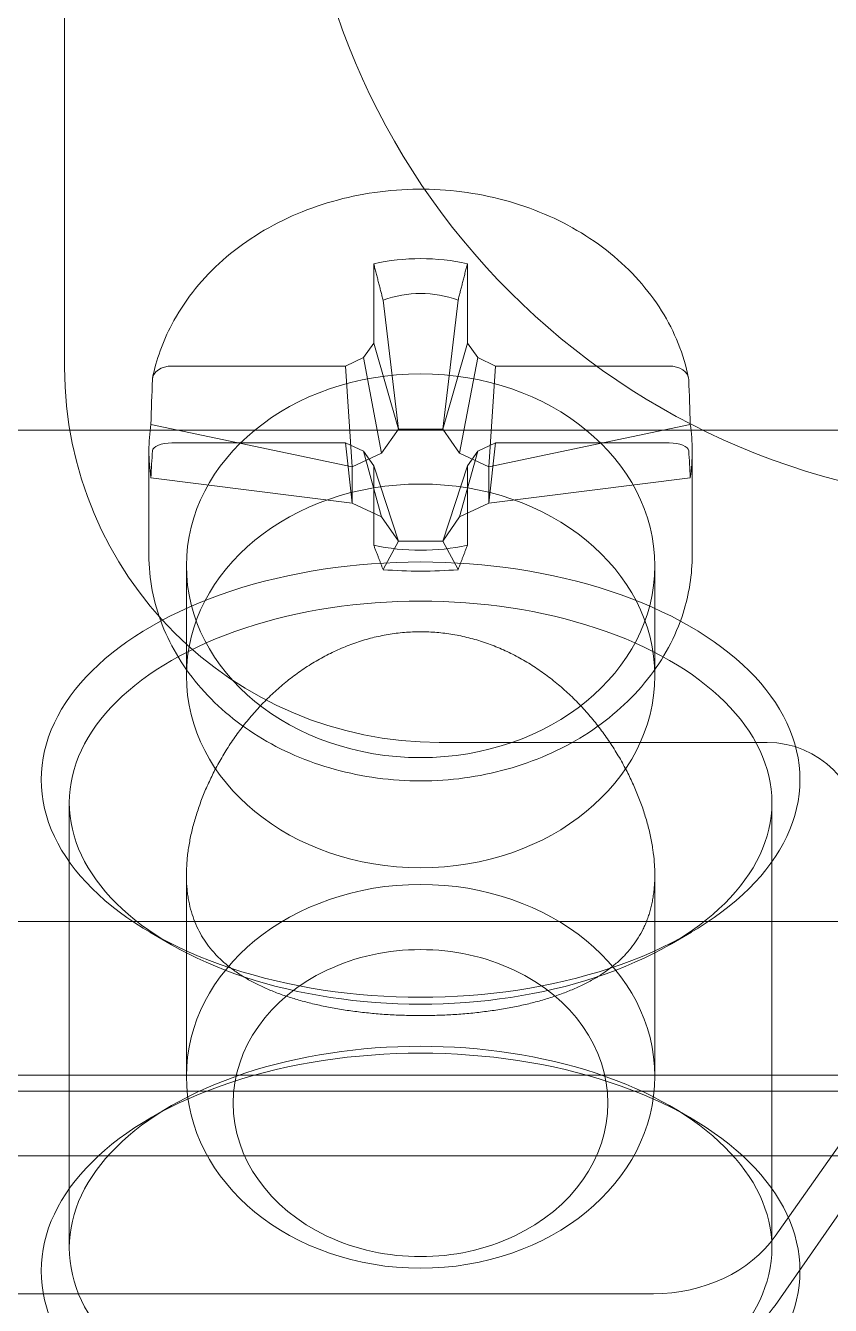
# Model space of a CAD drawing. Header units: millimetres. Extents: x 42151 to 59780, y 37376 to 44547.
# Drawn here: x 47697.19 to 47705.78, y 42997.36 to 43011.02 of the extents above; entities that cross this region are included whole.
import ezdxf

# ---------------------------------------------------------------- set-up
doc = ezdxf.new("R2010")
doc.units = ezdxf.units.MM
doc.set_wipeout_variables(frame=1)
doc.layers.add('! NO PLOT !', color=7, linetype='Continuous', true_color=0xff75dd, plot=False)
doc.layers.add('000-PI-Oprema', color=30, linetype='Continuous', lineweight=5)
doc.layers.add('004-PI-DIN Šina', color=3, linetype='Continuous')

# ---------------------------------------------------------------- blocks, each defined once
blk = doc.blocks.new('*U134')
at = {"layer": '004-PI-DIN Šina'}
blk.add_lwpolyline([(0, -12.5), (610, -12.5)], dxfattribs=at)
blk = doc.blocks.new('Shrack distriblock 125A')
blk.add_wipeout([(50953.151, 45336.978), (51024.151, 45336.978), (51024.151, 45240.978), (51017.651, 45240.978), (51017.651, 45241.478), (50959.651, 45241.478), (50959.651, 45240.978), (50953.151, 45240.978), (50953.151, 45241.478)]).dxf.layer = '! NO PLOT !'
at = {"layer": '000-PI-Oprema'}
for p, q in [((51000.651, 45295.178), (51000.651, 45282.678)), ((51000.651, 45295.178), (51000.651, 45282.678)), ((51003.951, 45283.787), (51003.951, 45282.94)), ((51003.951, 45283.787), (51003.951, 45282.94)), ((51004.951, 45282.94), (51004.951, 45283.787)), ((51004.951, 45282.94), (51004.951, 45283.787)), ((51004.216, 45282.022), (51004.051, 45283.397)), ((51004.216, 45282.022), (51004.051, 45283.397)), ((51004.851, 45283.397), (51004.687, 45282.022)), ((51004.851, 45283.397), (51004.687, 45282.022)), ((51003.951, 45282.94), (51003.841, 45282.785)), ((51003.951, 45282.94), (51003.841, 45282.785)), ((51004.216, 45282.022), (51003.951, 45282.94)), ((51004.216, 45282.022), (51003.951, 45282.94)), ((51004.687, 45282.022), (51004.951, 45282.94)), ((51004.687, 45282.022), (51004.951, 45282.94)), ((51005.061, 45282.785), (51004.951, 45282.94)), ((51005.061, 45282.785), (51004.951, 45282.94)), ((51003.841, 45282.785), (51003.651, 45282.695)), ((51003.841, 45282.785), (51003.651, 45282.695)), ((51004.035, 45281.766), (51003.841, 45282.785)), ((51004.035, 45281.766), (51003.841, 45282.785)), ((51005.061, 45282.785), (51004.867, 45281.766)), ((51005.061, 45282.785), (51004.867, 45281.766)), ((51005.251, 45282.695), (51005.061, 45282.785)), ((51005.251, 45282.695), (51005.061, 45282.785)), ((51003.651, 45282.695), (51001.798, 45282.695)), ((51003.651, 45282.695), (51001.798, 45282.695)), ((51003.722, 45281.618), (51003.651, 45282.695)), ((51003.722, 45281.618), (51003.651, 45282.695)), ((51005.251, 45282.695), (51005.18, 45281.618)), ((51005.251, 45282.695), (51005.18, 45281.618)), ((51007.104, 45282.695), (51005.251, 45282.695)), ((51007.104, 45282.695), (51005.251, 45282.695)), ((51001.572, 45282.072), (51003.722, 45281.618)), ((51001.572, 45282.072), (51003.722, 45281.618)), ((51005.18, 45281.618), (51007.33, 45282.072)), ((51005.18, 45281.618), (51007.33, 45282.072)), ((50959.651, 45282.01), (51017.651, 45282.01)), ((50959.651, 45282.01), (51017.651, 45282.01)), ((51004.216, 45282.022), (51004.035, 45281.766)), ((51004.216, 45282.022), (51004.035, 45281.766)), ((51004.216, 45282.022), (51004.687, 45282.022)), ((51004.216, 45282.022), (51004.687, 45282.022)), ((51004.867, 45281.766), (51004.687, 45282.022)), ((51004.867, 45281.766), (51004.687, 45282.022)), ((51001.551, 45280.679), (51001.551, 45281.791)), ((51001.551, 45280.679), (51001.551, 45281.791)), ((51001.798, 45281.875), (51003.651, 45281.875)), ((51001.798, 45281.875), (51003.651, 45281.875)), ((51003.651, 45281.875), (51003.722, 45281.232)), ((51003.651, 45281.875), (51003.841, 45281.785)), ((51003.651, 45281.875), (51003.722, 45281.232)), ((51003.651, 45281.875), (51003.841, 45281.785)), ((51003.841, 45281.785), (51003.951, 45281.63)), ((51003.841, 45281.785), (51004.035, 45281.084)), ((51003.841, 45281.785), (51003.951, 45281.63)), ((51003.841, 45281.785), (51004.035, 45281.084)), ((51004.867, 45281.084), (51005.061, 45281.785)), ((51004.867, 45281.084), (51005.061, 45281.785)), ((51004.951, 45281.63), (51005.061, 45281.785)), ((51004.951, 45281.63), (51005.061, 45281.785)), ((51005.061, 45281.785), (51005.251, 45281.875)), ((51005.061, 45281.785), (51005.251, 45281.875)), ((51005.18, 45281.232), (51005.251, 45281.875)), ((51005.18, 45281.232), (51005.251, 45281.875)), ((51005.251, 45281.875), (51007.104, 45281.875)), ((51005.251, 45281.875), (51007.104, 45281.875)), ((51007.351, 45280.679), (51007.351, 45281.791)), ((51007.351, 45280.679), (51007.351, 45281.791)), ((51004.035, 45281.766), (51003.722, 45281.618)), ((51004.035, 45281.766), (51003.722, 45281.618)), ((51005.18, 45281.618), (51004.867, 45281.766)), ((51005.18, 45281.618), (51004.867, 45281.766)), ((51003.722, 45281.232), (51003.722, 45281.618)), ((51003.722, 45281.232), (51003.722, 45281.618)), ((51003.951, 45281.63), (51003.951, 45280.783)), ((51003.951, 45281.63), (51004.216, 45280.827)), ((51003.951, 45281.63), (51003.951, 45280.783)), ((51003.951, 45281.63), (51004.216, 45280.827)), ((51004.687, 45280.827), (51004.951, 45281.63)), ((51004.687, 45280.827), (51004.951, 45281.63)), ((51004.951, 45280.783), (51004.951, 45281.63)), ((51004.951, 45280.783), (51004.951, 45281.63)), ((51005.18, 45281.618), (51005.18, 45281.232)), ((51005.18, 45281.618), (51005.18, 45281.232)), ((51003.722, 45281.232), (51001.572, 45281.503)), ((51003.722, 45281.232), (51001.572, 45281.503)), ((51007.33, 45281.503), (51005.18, 45281.232)), ((51007.33, 45281.503), (51005.18, 45281.232)), ((51003.722, 45281.232), (51004.035, 45281.084)), ((51003.722, 45281.232), (51004.035, 45281.084)), ((51004.867, 45281.084), (51005.18, 45281.232)), ((51004.867, 45281.084), (51005.18, 45281.232)), ((51004.035, 45281.084), (51004.216, 45280.827)), ((51004.035, 45281.084), (51004.216, 45280.827)), ((51004.687, 45280.827), (51004.867, 45281.084)), ((51004.687, 45280.827), (51004.867, 45281.084)), ((51004.051, 45280.522), (51004.216, 45280.827)), ((51004.051, 45280.522), (51004.216, 45280.827)), ((51004.687, 45280.827), (51004.216, 45280.827)), ((51004.687, 45280.827), (51004.216, 45280.827)), ((51004.687, 45280.827), (51004.851, 45280.522)), ((51004.687, 45280.827), (51004.851, 45280.522)), ((51001.951, 45280.564), (51001.951, 45279.388)), ((51001.951, 45280.564), (51001.951, 45279.388)), ((51006.951, 45280.564), (51006.951, 45279.388)), ((51006.951, 45280.564), (51006.951, 45279.388)), ((51004.651, 45278.678), (51008.151, 45278.678)), ((51004.651, 45278.678), (51008.151, 45278.678)), ((51000.701, 45278.036), (51000.701, 45273.285)), ((51000.701, 45278.036), (51000.701, 45273.285)), ((51008.201, 45278.036), (51008.201, 45273.285)), ((51008.201, 45278.036), (51008.201, 45273.285)), ((51001.951, 45277.263), (51001.951, 45275.115)), ((51001.951, 45277.263), (51001.951, 45275.115)), ((51006.951, 45277.263), (51006.951, 45275.115)), ((51006.951, 45277.263), (51006.951, 45275.115)), ((51008.235, 45273.409), (51010.718, 45276.931)), ((51008.235, 45273.409), (51010.718, 45276.931)), ((50959.651, 45276.767), (51017.651, 45276.767)), ((50959.651, 45276.767), (51017.651, 45276.767)), ((51001.774, 45276.53), (51001.56, 45276.655)), ((51001.774, 45276.53), (51001.56, 45276.655)), ((51007.128, 45276.53), (51007.342, 45276.655)), ((51007.128, 45276.53), (51007.342, 45276.655)), ((51008.235, 45272.67), (51010.718, 45276.235)), ((51008.235, 45272.67), (51010.718, 45276.235)), ((51017.651, 45275.127), (50959.651, 45275.127)), ((51017.651, 45275.127), (50959.651, 45275.127)), ((51001.951, 45275.115), (51001.951, 45275.115)), ((51001.951, 45275.115), (51001.951, 45275.115)), ((51001.951, 45275.115), (51001.951, 45275.115)), ((51001.951, 45275.115), (51001.951, 45275.115)), ((51006.951, 45275.115), (51006.951, 45275.115)), ((51006.951, 45275.115), (51006.951, 45275.115)), ((51006.951, 45275.115), (51006.951, 45275.115)), ((51006.951, 45275.115), (51006.951, 45275.115)), ((51017.651, 45274.955), (50959.651, 45274.955)), ((51017.651, 45274.955), (50959.651, 45274.955)), ((51001.774, 45274.791), (51001.56, 45274.665)), ((51001.774, 45274.791), (51001.56, 45274.665)), ((51007.128, 45274.791), (51007.342, 45274.665)), ((51007.128, 45274.791), (51007.342, 45274.665)), ((50959.651, 45274.266), (51017.651, 45274.266)), ((50959.651, 45274.266), (51017.651, 45274.266)), ((50998.966, 45272.795), (51006.936, 45272.795)), ((50998.966, 45272.795), (51006.936, 45272.795))]:
    blk.add_line(p, q, dxfattribs=at)
for centre, radius, start, end in [((51010.851, 45288.928), 7.7, 90, 270), ((51010.851, 45288.928), 7.7, 90, 270), ((51004.651, 45282.678), 4, 180, 270), ((51004.651, 45282.678), 4, 180, 270), ((51008.151, 45277.678), 1, 0, 90), ((51008.151, 45277.678), 1, 0, 90)]:
    blk.add_arc(centre, radius, start, end, dxfattribs=at)
for centre, major_axis, ratio, start_param, end_param in [((51004.451, 45282.285), (-1.9, 0), 0.819152, -1.83709, -1.304502), ((51004.451, 45282.285), (-1.9, 0), 0.819152, -1.83709, -1.304502), ((51001.792, 45282.551), (-0.204, -0.007), 0.70453, -1.622504, -0.05384), ((51001.792, 45282.551), (-0.204, -0.007), 0.70453, -1.622504, -0.05384), ((51007.11, 45282.551), (0.204, -0.007), 0.70453, 0.05384, 1.622504), ((51007.11, 45282.551), (0.204, -0.007), 0.70453, 0.05384, 1.622504), ((51004.451, 45280.659), (0, 7.058), 0.410887, 1.409849, 1.45085), ((51004.451, 45280.659), (0, 7.058), 0.410887, 1.409849, 1.45085), ((51004.451, 45280.659), (0, 7.058), 0.410887, -1.45085, -1.409849), ((51004.451, 45280.659), (0, 7.058), 0.410887, -1.45085, -1.409849), ((51004.451, 45282.285), (1.9, 0), 0.819152, -1.83709, -1.304502), ((51004.451, 45282.285), (1.9, 0), 0.819152, -1.83709, -1.304502), ((51004.451, 45278.281), (4.05, 0), 0.573576, 0, 3.141593), ((51004.451, 45278.281), (4.05, 0), 0.573576, 0, 3.141593), ((51004.451, 45278.036), (3.75, 0), 0.573576, 0, 3.141593), ((51004.451, 45278.036), (3.75, 0), 0.573576, 0, 3.141593), ((51004.451, 45278.281), (-4.05, 0), 0.573576, 0, 3.141593), ((51004.451, 45278.281), (-4.05, 0), 0.573576, 0, 3.141593), ((51004.451, 45278.036), (-3.75, 0), 0.573576, 0, 3.141593), ((51004.451, 45278.036), (-3.75, 0), 0.573576, 0, 3.141593), ((51004.451, 45273.285), (3.75, 0), 0.573576, 0, 3.141593), ((51004.451, 45273.285), (3.75, 0), 0.573576, 0, 3.141593), ((51004.451, 45273.039), (4.05, 0), 0.573576, 0, 3.141593), ((51004.451, 45273.039), (4.05, 0), 0.573576, 0, 3.141593), ((51004.451, 45273.285), (-3.75, 0), 0.573576, 0, 3.141593), ((51004.451, 45273.285), (-3.75, 0), 0.573576, 0, 3.141593), ((51004.451, 45273.039), (-4.05, 0), 0.573576, 0, 3.141593), ((51004.451, 45273.039), (-4.05, 0), 0.573576, 0, 3.141593)]:
    blk.add_ellipse(centre, major_axis=major_axis, ratio=ratio, start_param=start_param, end_param=end_param, dxfattribs=at)
at = {"layer": '000-PI-Oprema', "extrusion": (0, 0, -1)}
for centre, major_axis, ratio, start_param, end_param in [((51004.451, 45281.379), (0, -2.09), 0.736297, 2.878619, 3.404567), ((51004.451, 45281.379), (0, -2.09), 0.736297, 2.878619, 3.404567), ((51004.451, 45280.564), (-2.5, 0), 0.819152, -1.570796, 1.570796), ((51004.451, 45280.564), (-2.5, 0), 0.819152, -1.570796, 1.570796), ((51004.451, 45280.564), (2.5, 0), 0.819152, -1.570796, 1.570796), ((51004.451, 45280.564), (2.5, 0), 0.819152, -1.570796, 1.570796), ((51004.451, 45280.659), (0, 11.809), 0.245576, -1.45085, -1.409849), ((51004.451, 45280.659), (0, 11.809), 0.245576, -1.45085, -1.409849), ((51004.451, 45280.659), (0, 11.809), 0.245576, 1.409849, 1.45085), ((51004.451, 45280.659), (0, 11.809), 0.245576, 1.409849, 1.45085), ((51004.451, 45281.302), (-2.744, 1.231), 0.761539, -0.329093, -0.209146), ((51004.451, 45281.302), (-2.744, 1.231), 0.761539, -0.329093, -0.209146), ((51004.451, 45281.302), (-2.744, -1.231), 0.761539, 3.350739, 3.470685), ((51004.451, 45281.302), (-2.744, -1.231), 0.761539, 3.350739, 3.470685), ((51004.451, 45281.302), (-2.744, 1.231), 0.761539, -0.449039, -0.329093), ((51004.451, 45281.302), (-2.744, 1.231), 0.761539, -0.449039, -0.329093), ((51001.792, 45281.789), (0.204, 0.003), 0.4213, -3.107899, -1.539235), ((51001.792, 45281.789), (0.204, 0.003), 0.4213, -3.107899, -1.539235), ((51007.11, 45281.789), (-0.204, 0.003), 0.4213, -4.74395, -3.175286), ((51007.11, 45281.789), (-0.204, 0.003), 0.4213, -4.74395, -3.175286), ((51004.451, 45281.302), (-2.744, -1.231), 0.761539, -2.8125, -2.692553), ((51004.451, 45281.302), (-2.744, -1.231), 0.761539, -2.8125, -2.692553), ((51004.451, 45279.388), (-2.5, 0), 0.819152, -1.570796, 1.570796), ((51004.451, 45279.388), (-2.5, 0), 0.819152, -1.570796, 1.570796), ((51004.451, 45279.388), (2.5, 0), 0.819152, -1.570796, 1.570796), ((51004.451, 45279.388), (2.5, 0), 0.819152, -1.570796, 1.570796), ((51004.451, 45280.97), (-1.539, 0), 0.301619, -1.83377, -1.307822), ((51004.451, 45280.97), (-1.539, 0), 0.301619, -1.83377, -1.307822), ((51004.451, 45275.115), (-2.5, 0), 0.819152, 0, 1.570796), ((51004.451, 45275.115), (-2.5, 0), 0.819152, 0, 1.570796), ((51004.451, 45275.115), (2.5, 0), 0.819152, -1.570796, 0), ((51004.451, 45275.115), (2.5, 0), 0.819152, -1.570796, 0), ((51004.451, 45274.829), (-2, 0), 0.819152, 0, 3.141593), ((51004.451, 45274.829), (-2, 0), 0.819152, 0, 3.141593), ((51004.451, 45275.115), (-2.5, 0), 0.819152, -1.570796, 0), ((51004.451, 45275.115), (-2.5, 0), 0.819152, -1.570796, 0), ((51004.451, 45275.115), (2.5, 0), 0.819152, 0, 1.570796), ((51004.451, 45275.115), (2.5, 0), 0.819152, 0, 1.570796), ((51004.451, 45274.829), (2, 0), 0.819152, 0, 3.141593), ((51004.451, 45274.829), (2, 0), 0.819152, 0, 3.141593), ((51006.936, 45274.023), (-1.5, 0), 0.819152, -2.617994, -1.570796), ((51006.936, 45274.023), (-1.5, 0), 0.819152, -2.617994, -1.570796), ((51006.936, 45273.292), (1.5, 0), 0.829164, 0.523599, 0.933135), ((51006.936, 45273.292), (1.5, 0), 0.829164, 0.523599, 0.933135)]:
    blk.add_ellipse(centre, major_axis=major_axis, ratio=ratio, start_param=start_param, end_param=end_param, dxfattribs=at)
at = {"layer": '000-PI-Oprema'}
for points, knots in [([(51007.312, 45282.567), (51007.261, 45282.818), (51007.164, 45283.061), (51006.882, 45283.512), (51006.696, 45283.719), (51006.255, 45284.077), (51005.999, 45284.226), (51005.442, 45284.452), (51005.141, 45284.527), (51004.524, 45284.595), (51004.209, 45284.588), (51003.598, 45284.49), (51003.302, 45284.4), (51002.758, 45284.146), (51002.51, 45283.982), (51002.092, 45283.598), (51001.92, 45283.377), (51001.699, 45282.956), (51001.63, 45282.764), (51001.59, 45282.567)], [0.162405, 0.162405, 0.162405, 0.162405, 0.4733, 0.4733, 0.789855, 0.789855, 1.112049, 1.112049, 1.43711, 1.43711, 1.763061, 1.763061, 2.088939, 2.088939, 2.413664, 2.413664, 2.734966, 2.734966, 2.979187, 2.979187, 2.979187, 2.979187]), ([(51007.312, 45282.567), (51007.261, 45282.818), (51007.164, 45283.061), (51006.882, 45283.512), (51006.696, 45283.719), (51006.255, 45284.077), (51005.999, 45284.226), (51005.442, 45284.452), (51005.141, 45284.527), (51004.524, 45284.595), (51004.209, 45284.588), (51003.598, 45284.49), (51003.302, 45284.4), (51002.758, 45284.146), (51002.51, 45283.982), (51002.092, 45283.598), (51001.92, 45283.377), (51001.699, 45282.956), (51001.63, 45282.764), (51001.59, 45282.567)], [0.162405, 0.162405, 0.162405, 0.162405, 0.4733, 0.4733, 0.789855, 0.789855, 1.112049, 1.112049, 1.43711, 1.43711, 1.763061, 1.763061, 2.088939, 2.088939, 2.413664, 2.413664, 2.734966, 2.734966, 2.979187, 2.979187, 2.979187, 2.979187]), ([(51001.551, 45280.679), (51001.551, 45280.425), (51001.6, 45280.172), (51001.788, 45279.689), (51001.929, 45279.46), (51002.291, 45279.048), (51002.513, 45278.866), (51003.015, 45278.567), (51003.297, 45278.451), (51003.89, 45278.299), (51004.201, 45278.262), (51004.823, 45278.273), (51005.134, 45278.321), (51005.72, 45278.495), (51005.997, 45278.621), (51006.488, 45278.942), (51006.702, 45279.135), (51007.044, 45279.568), (51007.174, 45279.807), (51007.318, 45280.26), (51007.351, 45280.47), (51007.351, 45280.679)], [3.141593, 3.141593, 3.141593, 3.141593, 3.451487, 3.451487, 3.764712, 3.764712, 4.084243, 4.084243, 4.408137, 4.408137, 4.733785, 4.733785, 5.059799, 5.059799, 5.385318, 5.385318, 5.708784, 5.708784, 6.027392, 6.027392, 6.283185, 6.283185, 6.283185, 6.283185]), ([(51001.551, 45280.679), (51001.551, 45280.425), (51001.6, 45280.172), (51001.788, 45279.689), (51001.929, 45279.46), (51002.291, 45279.048), (51002.513, 45278.866), (51003.015, 45278.567), (51003.297, 45278.451), (51003.89, 45278.299), (51004.201, 45278.262), (51004.823, 45278.273), (51005.134, 45278.321), (51005.72, 45278.495), (51005.997, 45278.621), (51006.488, 45278.942), (51006.702, 45279.135), (51007.044, 45279.568), (51007.174, 45279.807), (51007.318, 45280.26), (51007.351, 45280.47), (51007.351, 45280.679)], [3.141593, 3.141593, 3.141593, 3.141593, 3.451487, 3.451487, 3.764712, 3.764712, 4.084243, 4.084243, 4.408137, 4.408137, 4.733785, 4.733785, 5.059799, 5.059799, 5.385318, 5.385318, 5.708784, 5.708784, 6.027392, 6.027392, 6.283185, 6.283185, 6.283185, 6.283185]), ([(51004.451, 45275.763), (51004.422, 45275.763), (51004.393, 45275.763), (51004.364, 45275.764), (51004.335, 45275.764), (51004.306, 45275.765), (51004.278, 45275.766), (51004.22, 45275.768), (51004.163, 45275.77), (51004.106, 45275.774), (51004.077, 45275.775), (51004.048, 45275.777), (51004.02, 45275.78), (51003.992, 45275.782), (51003.964, 45275.784), (51003.936, 45275.787), (51003.88, 45275.792), (51003.824, 45275.798), (51003.769, 45275.805), (51003.742, 45275.808), (51003.714, 45275.812), (51003.687, 45275.816), (51003.66, 45275.82), (51003.633, 45275.824), (51003.607, 45275.828), (51003.553, 45275.837), (51003.501, 45275.846), (51003.45, 45275.857), (51003.398, 45275.867), (51003.348, 45275.878), (51003.298, 45275.89), (51003.249, 45275.902), (51003.2, 45275.914), (51003.153, 45275.928), (51003.105, 45275.942), (51003.059, 45275.956), (51003.014, 45275.971), (51002.969, 45275.986), (51002.925, 45276.002), (51002.882, 45276.019), (51002.861, 45276.028), (51002.84, 45276.036), (51002.819, 45276.045), (51002.799, 45276.054), (51002.779, 45276.063), (51002.759, 45276.072), (51002.719, 45276.091), (51002.68, 45276.11), (51002.642, 45276.131), (51002.605, 45276.151), (51002.569, 45276.172), (51002.534, 45276.195), (51002.499, 45276.217), (51002.465, 45276.24), (51002.433, 45276.264), (51002.401, 45276.289), (51002.37, 45276.314), (51002.34, 45276.341), (51002.311, 45276.367), (51002.283, 45276.394), (51002.257, 45276.423), (51002.233, 45276.449), (51002.21, 45276.476), (51002.188, 45276.504), (51002.167, 45276.533), (51002.147, 45276.562), (51002.128, 45276.592), (51002.109, 45276.623), (51002.091, 45276.655), (51002.075, 45276.687), (51002.059, 45276.72), (51002.044, 45276.754), (51002.031, 45276.789), (51002.018, 45276.824), (51002.006, 45276.861), (51001.996, 45276.898), (51001.986, 45276.935), (51001.978, 45276.974), (51001.971, 45277.013), (51001.968, 45277.033), (51001.965, 45277.053), (51001.962, 45277.073), (51001.96, 45277.094), (51001.958, 45277.114), (51001.956, 45277.135), (51001.954, 45277.156), (51001.953, 45277.177), (51001.952, 45277.199), (51001.951, 45277.22), (51001.951, 45277.242), (51001.951, 45277.264), (51001.951, 45277.307), (51001.953, 45277.352), (51001.956, 45277.397), (51001.958, 45277.419), (51001.96, 45277.442), (51001.962, 45277.465), (51001.965, 45277.488), (51001.968, 45277.511), (51001.971, 45277.534), (51001.975, 45277.557), (51001.978, 45277.581), (51001.983, 45277.604), (51001.987, 45277.628), (51001.991, 45277.651), (51001.996, 45277.675), (51002.001, 45277.698), (51002.007, 45277.722), (51002.013, 45277.746), (51002.018, 45277.769), (51002.024, 45277.793), (51002.031, 45277.817), (51002.044, 45277.865), (51002.059, 45277.912), (51002.075, 45277.96), (51002.091, 45278.008), (51002.108, 45278.056), (51002.127, 45278.103), (51002.146, 45278.151), (51002.166, 45278.198), (51002.188, 45278.245), (51002.199, 45278.269), (51002.21, 45278.292), (51002.221, 45278.315), (51002.233, 45278.339), (51002.244, 45278.362), (51002.256, 45278.385), (51002.282, 45278.435), (51002.31, 45278.485), (51002.339, 45278.534), (51002.369, 45278.583), (51002.399, 45278.632), (51002.432, 45278.68), (51002.464, 45278.728), (51002.497, 45278.775), (51002.532, 45278.821), (51002.567, 45278.867), (51002.604, 45278.912), (51002.641, 45278.957), (51002.679, 45279.001), (51002.717, 45279.044), (51002.757, 45279.086), (51002.777, 45279.106), (51002.798, 45279.127), (51002.818, 45279.147), (51002.839, 45279.168), (51002.86, 45279.187), (51002.881, 45279.207), (51002.923, 45279.246), (51002.967, 45279.285), (51003.012, 45279.321), (51003.057, 45279.358), (51003.104, 45279.393), (51003.151, 45279.427), (51003.199, 45279.461), (51003.248, 45279.493), (51003.297, 45279.524), (51003.347, 45279.554), (51003.398, 45279.583), (51003.45, 45279.609), (51003.501, 45279.636), (51003.554, 45279.661), (51003.607, 45279.683), (51003.66, 45279.706), (51003.714, 45279.727), (51003.769, 45279.745), (51003.796, 45279.755), (51003.824, 45279.763), (51003.852, 45279.772), (51003.88, 45279.78), (51003.908, 45279.787), (51003.936, 45279.795), (51003.964, 45279.802), (51003.992, 45279.808), (51004.02, 45279.814), (51004.048, 45279.82), (51004.077, 45279.825), (51004.105, 45279.83), (51004.134, 45279.835), (51004.163, 45279.839), (51004.191, 45279.843), (51004.22, 45279.846), (51004.249, 45279.849), (51004.278, 45279.852), (51004.335, 45279.857), (51004.393, 45279.859), (51004.451, 45279.859)], [0, 0, 0, 0, 0.086773, 0.086773, 0.086773, 0.173585, 0.173585, 0.173585, 0.347137, 0.347137, 0.347137, 0.43397, 0.43397, 0.43397, 0.520787, 0.520787, 0.520787, 0.694401, 0.694401, 0.694401, 0.781328, 0.781328, 0.781328, 0.868266, 0.868266, 0.868266, 1.041925, 1.041925, 1.041925, 1.215854, 1.215854, 1.215854, 1.390317, 1.390317, 1.390317, 1.564979, 1.564979, 1.564979, 1.739418, 1.739418, 1.739418, 1.826403, 1.826403, 1.826403, 1.9132, 1.9132, 1.9132, 2.087327, 2.087327, 2.087327, 2.262101, 2.262101, 2.262101, 2.437146, 2.437146, 2.437146, 2.612092, 2.612092, 2.612092, 2.786607, 2.786607, 2.786607, 2.946331, 2.946331, 2.946331, 3.10619, 3.10619, 3.10619, 3.266671, 3.266671, 3.266671, 3.427226, 3.427226, 3.427226, 3.587422, 3.587422, 3.587422, 3.747025, 3.747025, 3.747025, 3.826861, 3.826861, 3.826861, 3.906807, 3.906807, 3.906807, 3.986785, 3.986785, 3.986785, 4.066722, 4.066722, 4.066722, 4.226274, 4.226274, 4.226274, 4.306114, 4.306114, 4.306114, 4.386038, 4.386038, 4.386038, 4.465984, 4.465984, 4.465984, 4.545881, 4.545881, 4.545881, 4.625651, 4.625651, 4.625651, 4.705402, 4.705402, 4.705402, 4.865262, 4.865262, 4.865262, 5.025389, 5.025389, 5.025389, 5.185397, 5.185397, 5.185397, 5.265206, 5.265206, 5.265206, 5.344959, 5.344959, 5.344959, 5.519122, 5.519122, 5.519122, 5.693834, 5.693834, 5.693834, 5.868782, 5.868782, 5.868782, 6.043614, 6.043614, 6.043614, 6.217972, 6.217972, 6.217972, 6.304866, 6.304866, 6.304866, 6.391701, 6.391701, 6.391701, 6.566113, 6.566113, 6.566113, 6.741095, 6.741095, 6.741095, 6.916146, 6.916146, 6.916146, 7.090835, 7.090835, 7.090835, 7.264845, 7.264845, 7.264845, 7.438485, 7.438485, 7.438485, 7.52539, 7.52539, 7.52539, 7.612267, 7.612267, 7.612267, 7.699052, 7.699052, 7.699052, 7.78584, 7.78584, 7.78584, 7.872679, 7.872679, 7.872679, 7.959493, 7.959493, 7.959493, 8.133057, 8.133057, 8.133057, 8.133057]), ([(51004.451, 45275.763), (51004.422, 45275.763), (51004.393, 45275.763), (51004.364, 45275.764), (51004.335, 45275.764), (51004.306, 45275.765), (51004.278, 45275.766), (51004.22, 45275.768), (51004.163, 45275.77), (51004.106, 45275.774), (51004.077, 45275.775), (51004.048, 45275.777), (51004.02, 45275.78), (51003.992, 45275.782), (51003.964, 45275.784), (51003.936, 45275.787), (51003.88, 45275.792), (51003.824, 45275.798), (51003.769, 45275.805), (51003.742, 45275.808), (51003.714, 45275.812), (51003.687, 45275.816), (51003.66, 45275.82), (51003.633, 45275.824), (51003.607, 45275.828), (51003.553, 45275.837), (51003.501, 45275.846), (51003.45, 45275.857), (51003.398, 45275.867), (51003.348, 45275.878), (51003.298, 45275.89), (51003.249, 45275.902), (51003.2, 45275.914), (51003.153, 45275.928), (51003.105, 45275.942), (51003.059, 45275.956), (51003.014, 45275.971), (51002.969, 45275.986), (51002.925, 45276.002), (51002.882, 45276.019), (51002.861, 45276.028), (51002.84, 45276.036), (51002.819, 45276.045), (51002.799, 45276.054), (51002.779, 45276.063), (51002.759, 45276.072), (51002.719, 45276.091), (51002.68, 45276.11), (51002.642, 45276.131), (51002.605, 45276.151), (51002.569, 45276.172), (51002.534, 45276.195), (51002.499, 45276.217), (51002.465, 45276.24), (51002.433, 45276.264), (51002.401, 45276.289), (51002.37, 45276.314), (51002.34, 45276.341), (51002.311, 45276.367), (51002.283, 45276.394), (51002.257, 45276.423), (51002.233, 45276.449), (51002.21, 45276.476), (51002.188, 45276.504), (51002.167, 45276.533), (51002.147, 45276.562), (51002.128, 45276.592), (51002.109, 45276.623), (51002.091, 45276.655), (51002.075, 45276.687), (51002.059, 45276.72), (51002.044, 45276.754), (51002.031, 45276.789), (51002.018, 45276.824), (51002.006, 45276.861), (51001.996, 45276.898), (51001.986, 45276.935), (51001.978, 45276.974), (51001.971, 45277.013), (51001.968, 45277.033), (51001.965, 45277.053), (51001.962, 45277.073), (51001.96, 45277.094), (51001.958, 45277.114), (51001.956, 45277.135), (51001.954, 45277.156), (51001.953, 45277.177), (51001.952, 45277.199), (51001.951, 45277.22), (51001.951, 45277.242), (51001.951, 45277.264), (51001.951, 45277.307), (51001.953, 45277.352), (51001.956, 45277.397), (51001.958, 45277.419), (51001.96, 45277.442), (51001.962, 45277.465), (51001.965, 45277.488), (51001.968, 45277.511), (51001.971, 45277.534), (51001.975, 45277.557), (51001.978, 45277.581), (51001.983, 45277.604), (51001.987, 45277.628), (51001.991, 45277.651), (51001.996, 45277.675), (51002.001, 45277.698), (51002.007, 45277.722), (51002.013, 45277.746), (51002.018, 45277.769), (51002.024, 45277.793), (51002.031, 45277.817), (51002.044, 45277.865), (51002.059, 45277.912), (51002.075, 45277.96), (51002.091, 45278.008), (51002.108, 45278.056), (51002.127, 45278.103), (51002.146, 45278.151), (51002.166, 45278.198), (51002.188, 45278.245), (51002.199, 45278.269), (51002.21, 45278.292), (51002.221, 45278.315), (51002.233, 45278.339), (51002.244, 45278.362), (51002.256, 45278.385), (51002.282, 45278.435), (51002.31, 45278.485), (51002.339, 45278.534), (51002.369, 45278.583), (51002.399, 45278.632), (51002.432, 45278.68), (51002.464, 45278.728), (51002.497, 45278.775), (51002.532, 45278.821), (51002.567, 45278.867), (51002.604, 45278.912), (51002.641, 45278.957), (51002.679, 45279.001), (51002.717, 45279.044), (51002.757, 45279.086), (51002.777, 45279.106), (51002.798, 45279.127), (51002.818, 45279.147), (51002.839, 45279.168), (51002.86, 45279.187), (51002.881, 45279.207), (51002.923, 45279.246), (51002.967, 45279.285), (51003.012, 45279.321), (51003.057, 45279.358), (51003.104, 45279.393), (51003.151, 45279.427), (51003.199, 45279.461), (51003.248, 45279.493), (51003.297, 45279.524), (51003.347, 45279.554), (51003.398, 45279.583), (51003.45, 45279.609), (51003.501, 45279.636), (51003.554, 45279.661), (51003.607, 45279.683), (51003.66, 45279.706), (51003.714, 45279.727), (51003.769, 45279.745), (51003.796, 45279.755), (51003.824, 45279.763), (51003.852, 45279.772), (51003.88, 45279.78), (51003.908, 45279.787), (51003.936, 45279.795), (51003.964, 45279.802), (51003.992, 45279.808), (51004.02, 45279.814), (51004.048, 45279.82), (51004.077, 45279.825), (51004.105, 45279.83), (51004.134, 45279.835), (51004.163, 45279.839), (51004.191, 45279.843), (51004.22, 45279.846), (51004.249, 45279.849), (51004.278, 45279.852), (51004.335, 45279.857), (51004.393, 45279.859), (51004.451, 45279.859)], [0, 0, 0, 0, 0.086773, 0.086773, 0.086773, 0.173585, 0.173585, 0.173585, 0.347137, 0.347137, 0.347137, 0.43397, 0.43397, 0.43397, 0.520787, 0.520787, 0.520787, 0.694401, 0.694401, 0.694401, 0.781328, 0.781328, 0.781328, 0.868266, 0.868266, 0.868266, 1.041925, 1.041925, 1.041925, 1.215854, 1.215854, 1.215854, 1.390317, 1.390317, 1.390317, 1.564979, 1.564979, 1.564979, 1.739418, 1.739418, 1.739418, 1.826403, 1.826403, 1.826403, 1.9132, 1.9132, 1.9132, 2.087327, 2.087327, 2.087327, 2.262101, 2.262101, 2.262101, 2.437146, 2.437146, 2.437146, 2.612092, 2.612092, 2.612092, 2.786607, 2.786607, 2.786607, 2.946331, 2.946331, 2.946331, 3.10619, 3.10619, 3.10619, 3.266671, 3.266671, 3.266671, 3.427226, 3.427226, 3.427226, 3.587422, 3.587422, 3.587422, 3.747025, 3.747025, 3.747025, 3.826861, 3.826861, 3.826861, 3.906807, 3.906807, 3.906807, 3.986785, 3.986785, 3.986785, 4.066722, 4.066722, 4.066722, 4.226274, 4.226274, 4.226274, 4.306114, 4.306114, 4.306114, 4.386038, 4.386038, 4.386038, 4.465984, 4.465984, 4.465984, 4.545881, 4.545881, 4.545881, 4.625651, 4.625651, 4.625651, 4.705402, 4.705402, 4.705402, 4.865262, 4.865262, 4.865262, 5.025389, 5.025389, 5.025389, 5.185397, 5.185397, 5.185397, 5.265206, 5.265206, 5.265206, 5.344959, 5.344959, 5.344959, 5.519122, 5.519122, 5.519122, 5.693834, 5.693834, 5.693834, 5.868782, 5.868782, 5.868782, 6.043614, 6.043614, 6.043614, 6.217972, 6.217972, 6.217972, 6.304866, 6.304866, 6.304866, 6.391701, 6.391701, 6.391701, 6.566113, 6.566113, 6.566113, 6.741095, 6.741095, 6.741095, 6.916146, 6.916146, 6.916146, 7.090835, 7.090835, 7.090835, 7.264845, 7.264845, 7.264845, 7.438485, 7.438485, 7.438485, 7.52539, 7.52539, 7.52539, 7.612267, 7.612267, 7.612267, 7.699052, 7.699052, 7.699052, 7.78584, 7.78584, 7.78584, 7.872679, 7.872679, 7.872679, 7.959493, 7.959493, 7.959493, 8.133057, 8.133057, 8.133057, 8.133057]), ([(51004.451, 45279.859), (51004.509, 45279.859), (51004.567, 45279.857), (51004.625, 45279.852), (51004.653, 45279.849), (51004.682, 45279.846), (51004.711, 45279.843), (51004.74, 45279.839), (51004.768, 45279.835), (51004.797, 45279.83), (51004.854, 45279.821), (51004.911, 45279.809), (51004.967, 45279.794), (51004.995, 45279.787), (51005.023, 45279.78), (51005.051, 45279.772), (51005.078, 45279.763), (51005.106, 45279.755), (51005.134, 45279.745), (51005.161, 45279.736), (51005.188, 45279.726), (51005.215, 45279.716), (51005.242, 45279.705), (51005.269, 45279.695), (51005.296, 45279.683), (51005.349, 45279.661), (51005.402, 45279.636), (51005.453, 45279.609), (51005.505, 45279.582), (51005.555, 45279.554), (51005.605, 45279.523), (51005.654, 45279.493), (51005.703, 45279.461), (51005.75, 45279.428), (51005.797, 45279.394), (51005.843, 45279.359), (51005.888, 45279.322), (51005.933, 45279.286), (51005.977, 45279.248), (51006.02, 45279.208), (51006.063, 45279.169), (51006.104, 45279.128), (51006.145, 45279.086), (51006.185, 45279.044), (51006.224, 45279.001), (51006.261, 45278.956), (51006.299, 45278.912), (51006.335, 45278.867), (51006.37, 45278.821), (51006.387, 45278.798), (51006.404, 45278.775), (51006.421, 45278.751), (51006.438, 45278.728), (51006.454, 45278.704), (51006.47, 45278.681), (51006.502, 45278.633), (51006.533, 45278.584), (51006.562, 45278.535), (51006.591, 45278.486), (51006.619, 45278.436), (51006.646, 45278.385), (51006.67, 45278.339), (51006.693, 45278.292), (51006.714, 45278.245), (51006.736, 45278.197), (51006.756, 45278.15), (51006.775, 45278.102), (51006.794, 45278.055), (51006.812, 45278.007), (51006.828, 45277.96), (51006.836, 45277.936), (51006.843, 45277.912), (51006.85, 45277.888), (51006.858, 45277.864), (51006.865, 45277.841), (51006.871, 45277.817), (51006.878, 45277.793), (51006.884, 45277.769), (51006.89, 45277.745), (51006.895, 45277.722), (51006.901, 45277.698), (51006.906, 45277.674), (51006.911, 45277.651), (51006.915, 45277.627), (51006.919, 45277.604), (51006.924, 45277.58), (51006.927, 45277.557), (51006.931, 45277.534), (51006.937, 45277.487), (51006.943, 45277.442), (51006.946, 45277.397), (51006.948, 45277.374), (51006.949, 45277.352), (51006.95, 45277.329), (51006.951, 45277.307), (51006.951, 45277.285), (51006.951, 45277.263), (51006.951, 45277.242), (51006.951, 45277.22), (51006.95, 45277.199), (51006.949, 45277.177), (51006.948, 45277.156), (51006.946, 45277.135), (51006.944, 45277.114), (51006.942, 45277.094), (51006.94, 45277.074), (51006.937, 45277.053), (51006.934, 45277.033), (51006.931, 45277.014), (51006.927, 45276.994), (51006.924, 45276.974), (51006.919, 45276.955), (51006.915, 45276.936), (51006.911, 45276.917), (51006.906, 45276.898), (51006.901, 45276.88), (51006.895, 45276.861), (51006.89, 45276.843), (51006.884, 45276.825), (51006.878, 45276.807), (51006.871, 45276.79), (51006.865, 45276.772), (51006.858, 45276.755), (51006.851, 45276.738), (51006.843, 45276.721), (51006.836, 45276.705), (51006.828, 45276.689), (51006.812, 45276.656), (51006.794, 45276.624), (51006.775, 45276.594), (51006.757, 45276.564), (51006.736, 45276.534), (51006.715, 45276.506), (51006.693, 45276.478), (51006.67, 45276.45), (51006.646, 45276.424), (51006.62, 45276.395), (51006.592, 45276.368), (51006.563, 45276.341), (51006.548, 45276.328), (51006.533, 45276.315), (51006.518, 45276.303), (51006.503, 45276.29), (51006.487, 45276.278), (51006.471, 45276.266), (51006.439, 45276.242), (51006.406, 45276.218), (51006.371, 45276.196), (51006.336, 45276.174), (51006.3, 45276.152), (51006.262, 45276.132), (51006.224, 45276.111), (51006.185, 45276.092), (51006.145, 45276.073), (51006.105, 45276.054), (51006.063, 45276.037), (51006.021, 45276.02), (51005.978, 45276.003), (51005.934, 45275.987), (51005.889, 45275.971), (51005.844, 45275.956), (51005.798, 45275.942), (51005.751, 45275.928), (51005.704, 45275.915), (51005.655, 45275.902), (51005.606, 45275.89), (51005.556, 45275.878), (51005.505, 45275.867), (51005.454, 45275.857), (51005.402, 45275.847), (51005.349, 45275.837), (51005.296, 45275.828), (51005.242, 45275.82), (51005.188, 45275.812), (51005.133, 45275.805), (51005.106, 45275.802), (51005.078, 45275.798), (51005.051, 45275.795), (51005.023, 45275.792), (51004.995, 45275.789), (51004.967, 45275.787), (51004.939, 45275.784), (51004.91, 45275.782), (51004.882, 45275.78), (51004.854, 45275.777), (51004.825, 45275.775), (51004.797, 45275.774), (51004.768, 45275.772), (51004.74, 45275.77), (51004.711, 45275.769), (51004.682, 45275.768), (51004.653, 45275.767), (51004.624, 45275.766), (51004.596, 45275.765), (51004.567, 45275.764), (51004.538, 45275.764), (51004.509, 45275.763), (51004.48, 45275.763), (51004.451, 45275.763)], [0, 0, 0, 0, 0.173692, 0.173692, 0.173692, 0.260562, 0.260562, 0.260562, 0.347439, 0.347439, 0.347439, 0.521147, 0.521147, 0.521147, 0.608083, 0.608083, 0.608083, 0.695003, 0.695003, 0.695003, 0.781841, 0.781841, 0.781841, 0.868749, 0.868749, 0.868749, 1.042897, 1.042897, 1.042897, 1.217145, 1.217145, 1.217145, 1.391008, 1.391008, 1.391008, 1.565099, 1.565099, 1.565099, 1.739808, 1.739808, 1.739808, 1.914847, 1.914847, 1.914847, 2.089866, 2.089866, 2.089866, 2.264481, 2.264481, 2.264481, 2.351514, 2.351514, 2.351514, 2.438382, 2.438382, 2.438382, 2.612787, 2.612787, 2.612787, 2.787785, 2.787785, 2.787785, 2.948357, 2.948357, 2.948357, 3.108659, 3.108659, 3.108659, 3.268459, 3.268459, 3.268459, 3.348132, 3.348132, 3.348132, 3.427846, 3.427846, 3.427846, 3.507707, 3.507707, 3.507707, 3.58764, 3.58764, 3.58764, 3.667573, 3.667573, 3.667573, 3.747445, 3.747445, 3.747445, 3.90685, 3.90685, 3.90685, 3.986616, 3.986616, 3.986616, 4.066482, 4.066482, 4.066482, 4.146377, 4.146377, 4.146377, 4.226224, 4.226224, 4.226224, 4.305951, 4.305951, 4.305951, 4.385604, 4.385604, 4.385604, 4.465378, 4.465378, 4.465378, 4.545234, 4.545234, 4.545234, 4.625118, 4.625118, 4.625118, 4.704963, 4.704963, 4.704963, 4.784698, 4.784698, 4.784698, 4.864347, 4.864347, 4.864347, 5.024032, 5.024032, 5.024032, 5.184139, 5.184139, 5.184139, 5.344412, 5.344412, 5.344412, 5.518935, 5.518935, 5.518935, 5.605943, 5.605943, 5.605943, 5.692813, 5.692813, 5.692813, 5.867182, 5.867182, 5.867182, 6.042165, 6.042165, 6.042165, 6.217382, 6.217382, 6.217382, 6.392467, 6.392467, 6.392467, 6.567088, 6.567088, 6.567088, 6.741, 6.741, 6.741, 6.915143, 6.915143, 6.915143, 7.089718, 7.089718, 7.089718, 7.264205, 7.264205, 7.264205, 7.438187, 7.438187, 7.438187, 7.525036, 7.525036, 7.525036, 7.611968, 7.611968, 7.611968, 7.698909, 7.698909, 7.698909, 7.785791, 7.785791, 7.785791, 7.872605, 7.872605, 7.872605, 7.959425, 7.959425, 7.959425, 8.046239, 8.046239, 8.046239, 8.133057, 8.133057, 8.133057, 8.133057]), ([(51004.451, 45279.859), (51004.509, 45279.859), (51004.567, 45279.857), (51004.625, 45279.852), (51004.653, 45279.849), (51004.682, 45279.846), (51004.711, 45279.843), (51004.74, 45279.839), (51004.768, 45279.835), (51004.797, 45279.83), (51004.854, 45279.821), (51004.911, 45279.809), (51004.967, 45279.794), (51004.995, 45279.787), (51005.023, 45279.78), (51005.051, 45279.772), (51005.078, 45279.763), (51005.106, 45279.755), (51005.134, 45279.745), (51005.161, 45279.736), (51005.188, 45279.726), (51005.215, 45279.716), (51005.242, 45279.705), (51005.269, 45279.695), (51005.296, 45279.683), (51005.349, 45279.661), (51005.402, 45279.636), (51005.453, 45279.609), (51005.505, 45279.582), (51005.555, 45279.554), (51005.605, 45279.523), (51005.654, 45279.493), (51005.703, 45279.461), (51005.75, 45279.428), (51005.797, 45279.394), (51005.843, 45279.359), (51005.888, 45279.322), (51005.933, 45279.286), (51005.977, 45279.248), (51006.02, 45279.208), (51006.063, 45279.169), (51006.104, 45279.128), (51006.145, 45279.086), (51006.185, 45279.044), (51006.224, 45279.001), (51006.261, 45278.956), (51006.299, 45278.912), (51006.335, 45278.867), (51006.37, 45278.821), (51006.387, 45278.798), (51006.404, 45278.775), (51006.421, 45278.751), (51006.438, 45278.728), (51006.454, 45278.704), (51006.47, 45278.681), (51006.502, 45278.633), (51006.533, 45278.584), (51006.562, 45278.535), (51006.591, 45278.486), (51006.619, 45278.436), (51006.646, 45278.385), (51006.67, 45278.339), (51006.693, 45278.292), (51006.714, 45278.245), (51006.736, 45278.197), (51006.756, 45278.15), (51006.775, 45278.102), (51006.794, 45278.055), (51006.812, 45278.007), (51006.828, 45277.96), (51006.836, 45277.936), (51006.843, 45277.912), (51006.85, 45277.888), (51006.858, 45277.864), (51006.865, 45277.841), (51006.871, 45277.817), (51006.878, 45277.793), (51006.884, 45277.769), (51006.89, 45277.745), (51006.895, 45277.722), (51006.901, 45277.698), (51006.906, 45277.674), (51006.911, 45277.651), (51006.915, 45277.627), (51006.919, 45277.604), (51006.924, 45277.58), (51006.927, 45277.557), (51006.931, 45277.534), (51006.937, 45277.487), (51006.943, 45277.442), (51006.946, 45277.397), (51006.948, 45277.374), (51006.949, 45277.352), (51006.95, 45277.329), (51006.951, 45277.307), (51006.951, 45277.285), (51006.951, 45277.263), (51006.951, 45277.242), (51006.951, 45277.22), (51006.95, 45277.199), (51006.949, 45277.177), (51006.948, 45277.156), (51006.946, 45277.135), (51006.944, 45277.114), (51006.942, 45277.094), (51006.94, 45277.074), (51006.937, 45277.053), (51006.934, 45277.033), (51006.931, 45277.014), (51006.927, 45276.994), (51006.924, 45276.974), (51006.919, 45276.955), (51006.915, 45276.936), (51006.911, 45276.917), (51006.906, 45276.898), (51006.901, 45276.88), (51006.895, 45276.861), (51006.89, 45276.843), (51006.884, 45276.825), (51006.878, 45276.807), (51006.871, 45276.79), (51006.865, 45276.772), (51006.858, 45276.755), (51006.851, 45276.738), (51006.843, 45276.721), (51006.836, 45276.705), (51006.828, 45276.689), (51006.812, 45276.656), (51006.794, 45276.624), (51006.775, 45276.594), (51006.757, 45276.564), (51006.736, 45276.534), (51006.715, 45276.506), (51006.693, 45276.478), (51006.67, 45276.45), (51006.646, 45276.424), (51006.62, 45276.395), (51006.592, 45276.368), (51006.563, 45276.341), (51006.548, 45276.328), (51006.533, 45276.315), (51006.518, 45276.303), (51006.503, 45276.29), (51006.487, 45276.278), (51006.471, 45276.266), (51006.439, 45276.242), (51006.406, 45276.218), (51006.371, 45276.196), (51006.336, 45276.174), (51006.3, 45276.152), (51006.262, 45276.132), (51006.224, 45276.111), (51006.185, 45276.092), (51006.145, 45276.073), (51006.105, 45276.054), (51006.063, 45276.037), (51006.021, 45276.02), (51005.978, 45276.003), (51005.934, 45275.987), (51005.889, 45275.971), (51005.844, 45275.956), (51005.798, 45275.942), (51005.751, 45275.928), (51005.704, 45275.915), (51005.655, 45275.902), (51005.606, 45275.89), (51005.556, 45275.878), (51005.505, 45275.867), (51005.454, 45275.857), (51005.402, 45275.847), (51005.349, 45275.837), (51005.296, 45275.828), (51005.242, 45275.82), (51005.188, 45275.812), (51005.133, 45275.805), (51005.106, 45275.802), (51005.078, 45275.798), (51005.051, 45275.795), (51005.023, 45275.792), (51004.995, 45275.789), (51004.967, 45275.787), (51004.939, 45275.784), (51004.91, 45275.782), (51004.882, 45275.78), (51004.854, 45275.777), (51004.825, 45275.775), (51004.797, 45275.774), (51004.768, 45275.772), (51004.74, 45275.77), (51004.711, 45275.769), (51004.682, 45275.768), (51004.653, 45275.767), (51004.624, 45275.766), (51004.596, 45275.765), (51004.567, 45275.764), (51004.538, 45275.764), (51004.509, 45275.763), (51004.48, 45275.763), (51004.451, 45275.763)], [0, 0, 0, 0, 0.173692, 0.173692, 0.173692, 0.260562, 0.260562, 0.260562, 0.347439, 0.347439, 0.347439, 0.521147, 0.521147, 0.521147, 0.608083, 0.608083, 0.608083, 0.695003, 0.695003, 0.695003, 0.781841, 0.781841, 0.781841, 0.868749, 0.868749, 0.868749, 1.042897, 1.042897, 1.042897, 1.217145, 1.217145, 1.217145, 1.391008, 1.391008, 1.391008, 1.565099, 1.565099, 1.565099, 1.739808, 1.739808, 1.739808, 1.914847, 1.914847, 1.914847, 2.089866, 2.089866, 2.089866, 2.264481, 2.264481, 2.264481, 2.351514, 2.351514, 2.351514, 2.438382, 2.438382, 2.438382, 2.612787, 2.612787, 2.612787, 2.787785, 2.787785, 2.787785, 2.948357, 2.948357, 2.948357, 3.108659, 3.108659, 3.108659, 3.268459, 3.268459, 3.268459, 3.348132, 3.348132, 3.348132, 3.427846, 3.427846, 3.427846, 3.507707, 3.507707, 3.507707, 3.58764, 3.58764, 3.58764, 3.667573, 3.667573, 3.667573, 3.747445, 3.747445, 3.747445, 3.90685, 3.90685, 3.90685, 3.986616, 3.986616, 3.986616, 4.066482, 4.066482, 4.066482, 4.146377, 4.146377, 4.146377, 4.226224, 4.226224, 4.226224, 4.305951, 4.305951, 4.305951, 4.385604, 4.385604, 4.385604, 4.465378, 4.465378, 4.465378, 4.545234, 4.545234, 4.545234, 4.625118, 4.625118, 4.625118, 4.704963, 4.704963, 4.704963, 4.784698, 4.784698, 4.784698, 4.864347, 4.864347, 4.864347, 5.024032, 5.024032, 5.024032, 5.184139, 5.184139, 5.184139, 5.344412, 5.344412, 5.344412, 5.518935, 5.518935, 5.518935, 5.605943, 5.605943, 5.605943, 5.692813, 5.692813, 5.692813, 5.867182, 5.867182, 5.867182, 6.042165, 6.042165, 6.042165, 6.217382, 6.217382, 6.217382, 6.392467, 6.392467, 6.392467, 6.567088, 6.567088, 6.567088, 6.741, 6.741, 6.741, 6.915143, 6.915143, 6.915143, 7.089718, 7.089718, 7.089718, 7.264205, 7.264205, 7.264205, 7.438187, 7.438187, 7.438187, 7.525036, 7.525036, 7.525036, 7.611968, 7.611968, 7.611968, 7.698909, 7.698909, 7.698909, 7.785791, 7.785791, 7.785791, 7.872605, 7.872605, 7.872605, 7.959425, 7.959425, 7.959425, 8.046239, 8.046239, 8.046239, 8.133057, 8.133057, 8.133057, 8.133057])]:
    blk.add_open_spline(points, degree=3, knots=knots, dxfattribs=at)
for points in [[(51004.051, 45283.397), (51004.002, 45283.588), (51003.951, 45283.787)], [(51004.051, 45283.397), (51004.002, 45283.588), (51003.951, 45283.787)], [(51004.951, 45283.787), (51004.9, 45283.588), (51004.851, 45283.397)], [(51004.951, 45283.787), (51004.9, 45283.588), (51004.851, 45283.397)], [(51003.951, 45280.783), (51004.002, 45280.649), (51004.051, 45280.522)], [(51003.951, 45280.783), (51004.002, 45280.649), (51004.051, 45280.522)], [(51004.851, 45280.522), (51004.9, 45280.649), (51004.951, 45280.783)], [(51004.851, 45280.522), (51004.9, 45280.649), (51004.951, 45280.783)]]:
    blk.add_open_spline(points, degree=2, dxfattribs=at)

msp = doc.modelspace()

# ---------------------------------------------------------------- block references
msp.add_blockref('*U134', (47138.026, 43014.668))

# ---------------------------------------------------------------- next in the draw order: block references
at = {"layer": '000-PI-Oprema'}
msp.add_blockref('Shrack distriblock 125A', (-3303.042, -2275.31), dxfattribs=at)

doc.saveas('drawing.dxf')
